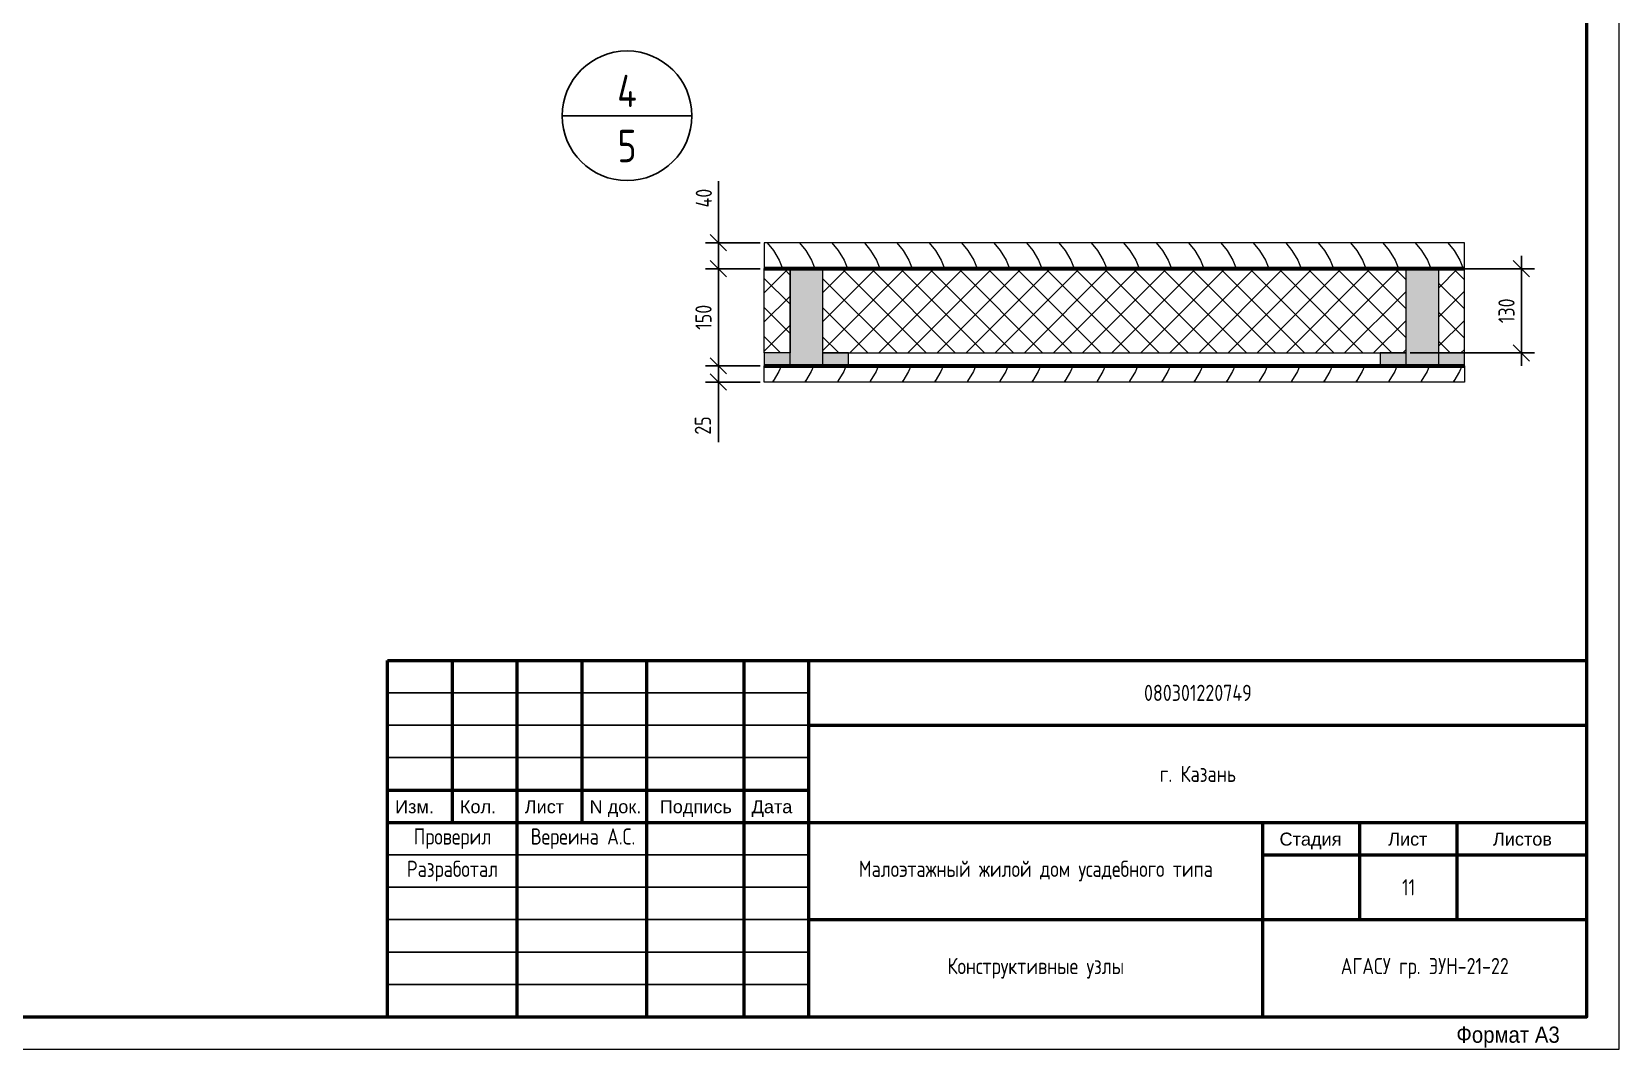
# Model space of a CAD drawing. Header units: millimetres. Extents: x 130034 to 172034, y -1330 to 28370.
# Drawn here: x 147544 to 172034, y -1330 to 14372 of the extents above; entities that cross this region are included whole.
import ezdxf

# ---------------------------------------------------------------- set-up
doc = ezdxf.new("R2010")
doc.units = ezdxf.units.MM
doc.linetypes.add('CONTINOUS', pattern=[0])
doc.layers.add('Размеры', color=7, linetype='Continuous', lineweight=20)
doc.layers.add('Узел', color=7, linetype='Continuous', lineweight=20)
doc.layers.add('Текст', color=7, linetype='Continuous')
doc.styles.add('Arial', font='arial.ttf')
doc.styles.add('Standard 0.9', font='arial.ttf', dxfattribs={"width": 0.9})
doc.styles.add('ГОСТ 2.304', font='CS_Gost2304.shx')
doc.dimstyles.new('СПДС', dxfattribs={"dimscale": 100, "dimtxt": 2.5, "dimasz": 2.5, "dimexe": 2, "dimexo": 0.625, "dimgap": 1, "dimtad": 1, "dimdec": 0, "dimtxsty": 'ГОСТ 2.304', "dimblk": 'OBLIQUE', "dimblk1": 'OBLIQUE', "dimblk2": 'OBLIQUE', "dimcen": 2.5, "dimdle": 2, "dimadec": 0, "dimazin": 2, "dimtfac": 0.75, "dimtdec": 4, "dimtmove": 1, "dimatfit": 3, "dimfxl": 1, "dimtfill": 1, "dimtolj": 1, "dimarcsym": 1})

# ---------------------------------------------------------------- blocks, each defined once
blk = doc.blocks.new('Штамп осн')
at = {"color": 7, "lineweight": 50}
for p, q in [((-18500, 0), (-18500, 5500)), ((-18500, 5500), (0, 5500)), ((-18500, 5500), (0, 5500)), ((-17500, 3000), (-17500, 5500)), ((-16500, 0), (-16500, 5500)), ((-15500, 3000), (-15500, 5500)), ((-14500, 0), (-14500, 5500)), ((-13000, 0), (-13000, 5500)), ((-12000, 0), (-12000, 5500)), ((-12000, 4500), (0, 4500)), ((-18500, 3500), (-12000, 3500)), ((-18500, 3000), (0, 3000)), ((-5000, 0), (-5000, 3000)), ((-3500, 1500), (-3500, 3000)), ((-2000, 1500), (-2000, 3000)), ((-5000, 2500), (0, 2500)), ((-12000, 1500), (0, 1500))]:
    blk.add_line(p, q, dxfattribs=at)
at = {"color": 7}
for p in [(0, 5500), (-18500, 0)]:
    blk.add_line(p, (0, 0), dxfattribs=at)
at = {"color": 8}
for p, q in [((-18500, 5000), (-12000, 5000)), ((-18500, 4500), (-12000, 4500)), ((-18500, 4000), (-12000, 4000)), ((-18500, 2500), (-12000, 2500)), ((-18500, 2000), (-12000, 2000)), ((-18500, 1500), (-12000, 1500)), ((-18500, 1000), (-12000, 1000)), ((-18500, 500), (-12000, 500))]:
    blk.add_line(p, q, dxfattribs=at)
at = {"color": 7, "style": 'Arial'}
for s, p in [('Изм.', (-18385, 3143)), ('Кол.', (-17385, 3143)), ('Лист', (-16385, 3143)), ('N док.', (-15385, 3143)), ('Подпись', (-14302, 3143)), ('Дата', (-12885, 3143)), ('Стадия', (-4741, 2643)), ('Листов', (-1449, 2643))]:
    blk.add_text(s, height=200, dxfattribs=at).set_placement(p)
at = {"color": 7, "lineweight": 50, "style": 'Arial'}
blk.add_text('Лист', height=200, dxfattribs=at).set_placement((-3066, 2643))
blk = doc.blocks.new('_Oblique')
at = {"color": 0, "linetype": 'ByBlock', "lineweight": -2}
blk.add_line((-0.5, -0.5), (0.5, 0.5), dxfattribs=at)
blk = doc.blocks.new('*D135')
at = {"layer": 'Defpoints', "color": 0, "linetype": 'Continuous', "ltscale": 100}
for p in [(158137, 9216), (158845, 9216), (158845, 8966)]:
    blk.add_point(p, dxfattribs=at)
at = {"layer": 'Размеры', "color": 0, "linetype": 'Continuous', "lineweight": -2, "ltscale": 100}
for p, q in [((158137, 8766), (158137, 9416)), ((158782, 9216), (157937, 9216)), ((158782, 8966), (157937, 8966)), ((158137, 8966), (158137, 8041))]:
    blk.add_line(p, q, dxfattribs=at)
at = {"layer": 'Размеры', "color": 0, "linetype": 'Continuous', "lineweight": -2, "ltscale": 100, "xscale": 250, "yscale": 250, "zscale": 250}
for p, rotation in [((158137, 9216), 90), ((158137, 8966), 270)]:
    blk.add_blockref('_Oblique', p, dxfattribs=dict(at, rotation=rotation))
at = {"layer": 'Размеры', "color": 0, "linetype": 'Continuous', "ltscale": 100, "insert": (157897, 8296), "char_height": 250, "attachment_point": 5, "rotation": 90, "style": 'ГОСТ 2.304', "bg_fill": 3, "box_fill_scale": 1.1, "bg_fill_color": 256, "bg_fill_true_color": 13158600, "bg_fill_transparency": 0}
blk.add_mtext('\\A1;25', dxfattribs=at)
blk = doc.blocks.new('*D136')
at = {"layer": 'Defpoints', "color": 0, "linetype": 'Continuous', "ltscale": 100}
for p in [(158137, 10716), (158845, 10716), (158845, 9216)]:
    blk.add_point(p, dxfattribs=at)
at = {"layer": 'Размеры', "color": 0, "linetype": 'Continuous', "lineweight": -2, "ltscale": 100}
for p, q in [((158137, 9016), (158137, 10916)), ((158782, 10716), (157937, 10716)), ((158782, 9216), (157937, 9216))]:
    blk.add_line(p, q, dxfattribs=at)
at = {"layer": 'Размеры', "color": 0, "linetype": 'Continuous', "lineweight": -2, "ltscale": 100, "xscale": 250, "yscale": 250, "zscale": 250}
for p, rotation in [((158137, 10716), 90), ((158137, 9216), 270)]:
    blk.add_blockref('_Oblique', p, dxfattribs=dict(at, rotation=rotation))
at = {"layer": 'Размеры', "color": 0, "linetype": 'Continuous', "ltscale": 100, "insert": (157907, 9966), "char_height": 250, "attachment_point": 5, "rotation": 90, "style": 'ГОСТ 2.304', "bg_fill": 3, "box_fill_scale": 1.1, "bg_fill_color": 256, "bg_fill_true_color": 13158600, "bg_fill_transparency": 0}
blk.add_mtext('\\A1;150', dxfattribs=at)
blk = doc.blocks.new('*D137')
at = {"layer": 'Defpoints', "color": 0, "linetype": 'Continuous', "ltscale": 100}
for p in [(158137, 11116), (158845, 11116), (158845, 10716)]:
    blk.add_point(p, dxfattribs=at)
at = {"layer": 'Размеры', "color": 0, "linetype": 'Continuous', "lineweight": -2, "ltscale": 100}
for p, q in [((158137, 11116), (158137, 12064)), ((158137, 10516), (158137, 11316)), ((158782, 11116), (157937, 11116)), ((158782, 10716), (157937, 10716))]:
    blk.add_line(p, q, dxfattribs=at)
at = {"layer": 'Размеры', "color": 0, "linetype": 'Continuous', "lineweight": -2, "ltscale": 100, "xscale": 250, "yscale": 250, "zscale": 250}
for p, rotation in [((158137, 11116), 90), ((158137, 10716), 270)]:
    blk.add_blockref('_Oblique', p, dxfattribs=dict(at, rotation=rotation))
at = {"layer": 'Размеры', "color": 0, "linetype": 'Continuous', "ltscale": 100, "insert": (157912, 11805), "char_height": 250, "attachment_point": 5, "rotation": 90, "style": 'ГОСТ 2.304', "bg_fill": 3, "box_fill_scale": 1.1, "bg_fill_color": 256, "bg_fill_true_color": 13158600, "bg_fill_transparency": 0}
blk.add_mtext('\\A1;40', dxfattribs=at)
blk = doc.blocks.new('*D138')
at = {"layer": 'Defpoints', "color": 0, "linetype": 'Continuous', "ltscale": 100}
for p in [(168745, 10716), (170524, 10716), (168745, 9416)]:
    blk.add_point(p, dxfattribs=at)
at = {"layer": 'Размеры', "color": 0, "linetype": 'Continuous', "lineweight": -2, "ltscale": 100}
for p, q in [((170524, 9216), (170524, 10916)), ((168807, 10716), (170724, 10716)), ((168807, 9416), (170724, 9416))]:
    blk.add_line(p, q, dxfattribs=at)
at = {"layer": 'Размеры', "color": 0, "linetype": 'Continuous', "lineweight": -2, "ltscale": 100, "xscale": 250, "yscale": 250, "zscale": 250}
for p, rotation in [((170524, 10716), 90), ((170524, 9416), 270)]:
    blk.add_blockref('_Oblique', p, dxfattribs=dict(at, rotation=rotation))
at = {"layer": 'Размеры', "color": 0, "linetype": 'Continuous', "ltscale": 100, "insert": (170294, 10066), "char_height": 250, "attachment_point": 5, "rotation": 90, "style": 'ГОСТ 2.304', "bg_fill": 3, "box_fill_scale": 1.1, "bg_fill_color": 256, "bg_fill_true_color": 13158600, "bg_fill_transparency": 0}
blk.add_mtext('\\A1;130', dxfattribs=at)

msp = doc.modelspace()

# ---------------------------------------------------------------- hatches: boundary and pattern name
at = {"layer": 'Узел', "linetype": 'Continuous', "ltscale": 100}
h = msp.add_hatch(dxfattribs=at)
h.set_pattern_fill('Дерево вдоль волокон', color=256, scale=50, pattern_type=2)
h.set_pattern_definition([(51.3402, (-163210.3, -16261.5), (-500.00006, 6e-06), [312.3475, -2889.215]), (59.0362, (-163015.17, -16017.6), (500.0001, -0.0003), [174.113, -2741.365]), (68.1986, (-162925.6, -15868.3), (500.0002, 0.0002), [404.66, -2287.92]), (78.6901, (-162775.3, -15492.6), (500.00015, 0.0002), [258.053, -2291.455]), (90, (-162724.7, -15239.54), (-500, 3e-14), [456.0755, -2043.925]), (281.3099, (-162775.3, -14530.4), (500.00015, -0.0002), [258.053, -2291.455]), (291.8014, (-162925.6, -14154.7), (500.0002, -0.0002), [404.66, -2287.92]), (300.9638, (-163015.17, -14005.4), (500.0001, 0.0003), [174.113, -2741.365]), (308.6598, (-163210.3, -13761.5), (-500.00006, -6e-06), [312.3475, -2889.215])])
edge = h.paths.add_edge_path()
edge.add_line((169644.9, 11116.4), (158844.9, 11116.4))
edge.add_line((169644.9, 11116.4), (169644.9, 10716.4))
edge.add_line((169244.9, 10716.4), (169644.9, 10716.4))
edge.add_line((168744.9, 10716.4), (169244.9, 10716.4))
edge.add_line((159744.9, 10716.4), (168744.9, 10716.4))
edge.add_line((159244.9, 10716.4), (159744.9, 10716.4))
edge.add_line((158844.9, 10716.4), (159244.9, 10716.4))
edge.add_line((158844.9, 10716.4), (158844.9, 11116.4))
h.paths.add_polyline_path([(168744.9, 9216.4), (169244.9, 9216.4), (169644.9, 9216.4), (169644.9, 8966.4), (158844.9, 8966.4), (158844.9, 9216.4), (159244.9, 9216.4), (159744.9, 9216.4), (160144.9, 9216.4), (168344.9, 9216.4)])
h = msp.add_hatch(dxfattribs=at)
h.set_pattern_fill('ANSI37', color=256, scale=100)
h.set_pattern_definition([(45, (-163210.3, -16261.5), (-224.5064, 224.5064), []), (135, (-163210.3, -16261.5), (-224.5064, -224.5064), [])])
edge = h.paths.add_edge_path()
edge.add_line((159744.9, 10716.4), (159744.9, 9416.4))
edge.add_line((168744.9, 10716.4), (159744.9, 10716.4))
edge.add_line((168744.9, 9416.4), (168744.9, 10716.4))
edge.add_line((168344.9, 9416.4), (168744.9, 9416.4))
edge.add_line((160144.9, 9416.4), (168344.9, 9416.4))
edge.add_line((159744.9, 9416.4), (160144.9, 9416.4))
h.paths.add_polyline_path([(158844.9, 10716.4), (159244.9, 10716.4), (159244.9, 9416.4), (158844.9, 9416.4)])
edge = h.paths.add_edge_path()
edge.add_line((169244.9, 10716.4), (169244.9, 9416.4))
edge.add_line((169644.9, 10716.4), (169244.9, 10716.4))
edge.add_line((169644.9, 9416.4), (169644.9, 10716.4))
edge.add_line((169244.9, 9416.4), (169644.9, 9416.4))
h = msp.add_hatch(dxfattribs=at)
h.set_pattern_fill('Дерево и деревянные изделия', color=256, scale=10, pattern_type=2)
h.set_pattern_definition([(0, (-162860.3, -16261.5), (1000, 1000), [300, -700]), (0, (-162860.3, -16211.5), (1000, 1000), [300, -700]), (0, (-162810.3, -16111.5), (1000, 1000), [200, -800]), (0, (-162760.3, -16011.5), (1000, 1000), [150, -850]), (0, (-162760.3, -15911.5), (1000, 1000), [100, -900]), (0, (-162710.3, -15661.5), (1000, 1000), [50, -950]), (0, (-162760.3, -15561.5), (1000, 1000), [150, -850]), (0, (-162760.3, -15461.5), (1000, 1000), [200, -800]), (90, (-163110.3, -15461.5), (-1000, 1000), [100, -900]), (90, (-163010.3, -15311.5), (-1000, 1000), [50, -950]), (90, (-162960.3, -15811.5), (-1000, 1000), [150, -850]), (90, (-162860.3, -15761.5), (-1000, 1000), [100, -900]), (90, (-162710.3, -15711.5), (-1000, 1000), [50, -950]), (90, (-162660.3, -15911.5), (-1000, 1000), [140, -860]), (90, (-162610.3, -16111.5), (-1000, 1000), [100, -900]), (90, (-162510.3, -15711.5), (-1000, 1000), [50, -950]), (90, (-162410.3, -15761.5), (-1000, 1000), [150, -850]), (90, (-162310.3, -15761.5), (-1000, 1000), [150, -850]), (45, (-162660.3, -15911.5), (0, 1000), [141.42, -1272.7936]), (45, (-163060.3, -15411.5), (0, 1000), [141.42, -1272.7936]), (45, (-162860.3, -15661.5), (0, 1000), [141.42, -1272.7936]), (45, (-162810.3, -15861.5), (0, 1000), [141.42, -1272.7936]), (45, (-162510.3, -16061.5), (0, 1000), [141.42, -1272.7936]), (45, (-162610.3, -16011.5), (0, 1000), [212.132, -1202.0816]), (45, (-162910.3, -15561.5), (0, 1000), [70.71, -1343.5036]), (45, (-162960.3, -15461.5), (0, 1000), [70.71, -1343.5036]), (45, (-162560.3, -15461.5), (0, 1000), [70.71, -1343.5036]), (45, (-162960.3, -15961.5), (0, 1000), [70.71, -1343.5036]), (45, (-162410.3, -15611.5), (0, 1000), [70.71, -1343.5036]), (45, (-162760.3, -15711.5), (0, 1000), [70.71, -1343.5036]), (45, (-162660.3, -15611.5), (0, 1000), [70.71, -1343.5036]), (135, (-162560.3, -15811.5), (-1000, 7e-14), [70.71, -1343.5036]), (135, (-162560.3, -16161.5), (-1000, 7e-14), [70.71, -1343.5036]), (135, (-162760.3, -15911.5), (-1000, 7e-14), [70.71, -1343.5036]), (135, (-162610.3, -15711.5), (-1000, 7e-14), [70.71, -1343.5036]), (135, (-162860.3, -15961.5), (-1000, 7e-14), [70.71, -1343.5036]), (135, (-162460.3, -15961.5), (-1000, 7e-14), [70.71, -1343.5036]), (135, (-163160.3, -16261.5), (-1000, 7e-14), [70.71, -1343.5036]), (135, (-163110.3, -16211.5), (-1000, 7e-14), [141.42, -1272.7936]), (135, (-163060.3, -16161.5), (-1000, 7e-14), [141.42, -1272.7936]), (135, (-162960.3, -16161.5), (-1000, 7e-14), [141.42, -1272.7936]), (135, (-162910.3, -16061.5), (-1000, 7e-14), [141.42, -1272.7936]), (135, (-162510.3, -15661.5), (-1000, 7e-14), [141.42, -1272.7936]), (135, (-162310.3, -16161.5), (-1000, 7e-14), [141.42, -1272.7936]), (135, (-162260.3, -15361.5), (-1000, 7e-14), [141.42, -1272.7936]), (135, (-162260.3, -15461.5), (-1000, 7e-14), [141.42, -1272.7936]), (135, (-162360.3, -15511.5), (-1000, 7e-14), [141.42, -1272.7936]), (135, (-163060.3, -15511.5), (-1000, 7e-14), [212.132, -1202.0816]), (135, (-162410.3, -15611.5), (-1000, 7e-14), [212.132, -1202.0816]), (26.56505, (-162960.3, -15311.5), (1000, 4e-07), [111.8, -2124.268]), (26.56505, (-162960.3, -15811.5), (1000, 4e-07), [111.8, -2124.268]), (26.56505, (-162860.3, -15511.5), (1000, 4e-07), [111.8, -2124.268]), (26.56505, (-162560.3, -16211.5), (1000, 4e-07), [111.8, -2124.268]), (26.56505, (-162610.3, -16111.5), (1000, 4e-07), [111.8, -2124.268]), (26.56505, (-162910.3, -15911.5), (1000, 4e-07), [111.8, -2124.268]), (26.56505, (-162910.3, -15411.5), (1000, 4e-07), [111.8, -2124.268]), (26.56505, (-162610.3, -15711.5), (1000, 4e-07), [223.6, -2012.468]), (63.43495, (-162610.3, -15561.5), (5e-08, 1000), [111.8, -2124.268]), (63.43495, (-162460.3, -15861.5), (5e-08, 1000), [111.8, -2124.268]), (63.43495, (-162960.3, -15661.5), (5e-08, 1000), [111.8, -2124.268]), (63.43495, (-163160.3, -15611.5), (5e-08, 1000), [111.8, -2124.268]), (63.43495, (-162560.3, -15811.5), (5e-08, 1000), [111.8, -2124.268]), (63.43495, (-162660.3, -15811.5), (5e-08, 1000), [111.8, -2124.268]), (63.43495, (-163060.3, -15661.5), (5e-08, 1000), [223.6, -2012.468]), (63.43495, (-162310.3, -16011.5), (5e-08, 1000), [223.6, -2012.468]), (63.43495, (-162410.3, -15961.5), (5e-08, 1000), [223.6, -2012.468]), (116.56505, (-163210.3, -16111.5), (-4e-07, 1000), [111.8, -2124.268]), (116.56505, (-163210.3, -15561.5), (-4e-07, 1000), [111.8, -2124.268]), (116.56505, (-163010.3, -16261.5), (-4e-07, 1000), [111.8, -2124.268]), (116.56505, (-163110.3, -15361.5), (-4e-07, 1000), [111.8, -2124.268]), (116.56505, (-163010.3, -15961.5), (-4e-07, 1000), [111.8, -2124.268]), (116.56505, (-162810.3, -15861.5), (-4e-07, 1000), [111.8, -2124.268]), (116.56505, (-162710.3, -15661.5), (-4e-07, 1000), [111.8, -2124.268]), (116.56505, (-163160.3, -16061.5), (-4e-07, 1000), [111.8, -2124.268]), (116.56505, (-162910.3, -15911.5), (-4e-07, 1000), [111.8, -2124.268]), (116.56505, (-162610.3, -16011.5), (-4e-07, 1000), [111.8, -2124.268]), (116.56505, (-162510.3, -15911.5), (-4e-07, 1000), [111.8, -2124.268]), (116.56505, (-162310.3, -15611.5), (-4e-07, 1000), [111.8, -2124.268]), (116.56505, (-163060.3, -15311.5), (-4e-07, 1000), [111.8, -2124.268]), (116.56505, (-163210.3, -15361.5), (-4e-07, 1000), [223.6, -2012.468]), (116.56505, (-163060.3, -16061.5), (-4e-07, 1000), [223.6, -2012.468]), (153.43495, (-163210.3, -16211.5), (-1000, 4e-07), [111.8, -2124.268]), (153.43495, (-162360.3, -16261.5), (-1000, 4e-07), [111.8, -2124.268]), (153.43495, (-162410.3, -15761.5), (-1000, 4e-07), [111.8, -2124.268]), (153.43495, (-162810.3, -16111.5), (-1000, 4e-07), [111.8, -2124.268]), (153.43495, (-162860.3, -16211.5), (-1000, 4e-07), [111.8, -2124.268]), (153.43495, (-162760.3, -16011.5), (-1000, 4e-07), [111.8, -2124.268]), (153.43495, (-162460.3, -15411.5), (-1000, 4e-07), [111.8, -2124.268]), (153.43495, (-162360.3, -15361.5), (-1000, 4e-07), [223.6, -2012.468])])
edge = h.paths.add_edge_path()
edge.add_line((159744.9, 9416.4), (159744.9, 9216.4))
edge.add_line((159244.9, 9216.4), (159744.9, 9216.4))
edge.add_line((159244.9, 9416.4), (159244.9, 9216.4))
edge.add_line((159244.9, 10716.4), (159244.9, 9416.4))
edge.add_line((159744.9, 10716.4), (159244.9, 10716.4))
edge.add_line((159744.9, 10716.4), (159744.9, 9416.4))
edge = h.paths.add_edge_path()
edge.add_line((168744.9, 9216.4), (169244.9, 9216.4))
edge.add_line((168744.9, 9216.4), (168744.9, 9416.4))
edge.add_line((168744.9, 9416.4), (168744.9, 10716.4))
edge.add_line((169244.9, 10716.4), (168744.9, 10716.4))
edge.add_line((169244.9, 10716.4), (169244.9, 9416.4))
edge.add_line((169244.9, 9416.4), (169244.9, 9216.4))
edge = h.paths.add_edge_path()
edge.add_line((159244.9, 9416.4), (158844.9, 9416.4))
edge.add_line((159244.9, 9416.4), (159244.9, 9216.4))
edge.add_line((158844.9, 9216.4), (159244.9, 9216.4))
edge.add_line((158844.9, 9216.4), (158844.9, 9416.4))
edge = h.paths.add_edge_path()
edge.add_line((159744.9, 9216.4), (160144.9, 9216.4))
edge.add_line((159744.9, 9416.4), (159744.9, 9216.4))
edge.add_line((160144.9, 9416.4), (159744.9, 9416.4))
edge.add_line((160144.9, 9216.4), (160144.9, 9416.4))
edge = h.paths.add_edge_path()
edge.add_line((168344.9, 9216.4), (168744.9, 9216.4))
edge.add_line((168344.9, 9416.4), (168344.9, 9216.4))
edge.add_line((168744.9, 9416.4), (168344.9, 9416.4))
edge.add_line((168744.9, 9216.4), (168744.9, 9416.4))
edge = h.paths.add_edge_path()
edge.add_line((169244.9, 9416.4), (169244.9, 9216.4))
edge.add_line((169244.9, 9416.4), (169644.9, 9416.4))
edge.add_line((169644.9, 9216.4), (169644.9, 9416.4))
edge.add_line((169244.9, 9216.4), (169644.9, 9216.4))

# ---------------------------------------------------------------- linework, layer by layer
at = {"ltscale": 100}
msp.add_line((155727.3, 13075.4), (157727.3, 13075.4), dxfattribs=at)
at = {"color": 7, "linetype": 'CONTINOUS', "lineweight": 20, "ltscale": 30}
msp.add_lwpolyline([(130033.9, -1329.9), (172033.9, -1329.9), (172033.9, 28370.1), (130033.9, 28370.1)], close=True, dxfattribs=at)
at = {"color": 7, "linetype": 'CONTINOUS', "lineweight": 50, "ltscale": 30}
msp.add_lwpolyline([(132033.9, -829.9), (171533.9, -829.9), (171533.9, 27870.1), (132033.9, 27870.1)], close=True, dxfattribs=at)
at = {"ltscale": 100}
msp.add_circle((156727.3, 13075.4), 1000, dxfattribs=at)
at = {"layer": 'Узел', "linetype": 'Continuous', "lineweight": 60, "ltscale": 100}
for p, q in [((158844.9, 10716.4), (169644.9, 10716.4)), ((158844.9, 9216.4), (169644.9, 9216.4))]:
    msp.add_line(p, q, dxfattribs=at)
at = {"layer": 'Узел', "linetype": 'Continuous', "ltscale": 100}
for points in [[(158844.9, 10716.4), (169644.9, 10716.4), (169644.9, 11116.4), (158844.9, 11116.4)], [(159244.9, 9416.4), (158844.9, 9416.4), (158844.9, 10716.4), (159244.9, 10716.4)], [(159244.9, 10716.4), (159744.9, 10716.4), (159744.9, 9216.4), (159244.9, 9216.4)], [(159744.9, 9416.4), (168744.9, 9416.4), (168744.9, 10716.4), (159744.9, 10716.4)], [(168744.9, 10716.4), (169244.9, 10716.4), (169244.9, 9216.4), (168744.9, 9216.4)], [(169244.9, 9416.4), (169644.9, 9416.4), (169644.9, 10716.4), (169244.9, 10716.4)], [(158844.9, 9216.4), (159244.9, 9216.4), (159244.9, 9416.4), (158844.9, 9416.4)], [(159744.9, 9216.4), (160144.9, 9216.4), (160144.9, 9416.4), (159744.9, 9416.4)], [(168344.9, 9216.4), (168744.9, 9216.4), (168744.9, 9416.4), (168344.9, 9416.4)], [(169244.9, 9216.4), (169644.9, 9216.4), (169644.9, 9416.4), (169244.9, 9416.4)], [(158844.9, 9216.4), (169644.9, 9216.4), (169644.9, 8966.4), (158844.9, 8966.4)]]:
    msp.add_lwpolyline(points, close=True, dxfattribs=at)

# ---------------------------------------------------------------- block references
at = {"color": 7, "linetype": 'CONTINOUS', "lineweight": 20, "ltscale": 30}
msp.add_blockref('Штамп осн', (171533.9, -829.9), dxfattribs=at)

# ---------------------------------------------------------------- texts
at = {"color": 7, "linetype": 'CONTINOUS', "lineweight": 20, "ltscale": 30, "style": 'Standard 0.9', "width": 0.9}
msp.add_text('Формат А3', height=250, dxfattribs=at).set_placement((169521, -1229.9))
at = {"ltscale": 100, "attachment_point": 5, "style": 'ГОСТ 2.304'}
for s, insert, char_height, width in [('4', (156727.3, 13457.6), 500, 657.685), ('5', (156727.3, 12609.1), 500, 657.685), ('080301220749', (165533.9, 4170.1), 250, 12000), ('г. Казань', (165533.9, 2920.1), 250, 12000), ('Малоэтажный жилой дом усадебного типа', (163033.9, 1420.1), 250, 7000), ('11', (168783.9, 1170.1), 250, 1500), ('Конструктивные узлы', (163033.9, -79.9), 250, 7000), ('АГАСУ гр. ЭУН-21-22', (169033.9, -79.9), 250, 5000)]:
    msp.add_mtext(s, dxfattribs=dict(at, insert=insert, char_height=char_height, width=width))
at = {"layer": 'Текст', "ltscale": 100, "char_height": 250, "attachment_point": 5, "style": 'ГОСТ 2.304'}
for s, insert, width in [('Проверил', (154033.9, 1920.1), 2000), ('Вереина А.С.', (156047.7, 1920.1), 1972.431), ('Разработал', (154033.9, 1420.1), 2000)]:
    msp.add_mtext(s, dxfattribs=dict(at, insert=insert, width=width))

# ---------------------------------------------------------------- next in the draw order: dimensions: what is measured, and where the dimension line sits
at = {"layer": 'Размеры', "linetype": 'Continuous', "ltscale": 100}
dim = msp.add_linear_dim(base=(170524.4, 10716.4), p1=(168744.9, 9416.4), p2=(168744.9, 10716.4), angle=90, text='130', dimstyle='СПДС', dxfattribs=at)
dim.commit()
dim.dimension.update_dxf_attribs({"geometry": '*D138', "text_midpoint": (170294.2, 10066.4)})
dim = msp.add_linear_dim(base=(158137.4, 9216.4), p1=(158844.9, 8966.4), p2=(158844.9, 9216.4), angle=90, text='25', dimstyle='СПДС', dxfattribs=at)
dim.commit()
dim.dimension.update_dxf_attribs({"geometry": '*D135', "text_midpoint": (158085.2, 8296), "dimtype": 160})

# ---------------------------------------------------------------- next in the draw order: dimensions: what is measured, and where the dimension line sits
dim = msp.add_linear_dim(base=(158137.4, 10716.4), p1=(158844.9, 9216.4), p2=(158844.9, 10716.4), angle=90, text='150', dimstyle='СПДС', dxfattribs=at)
dim.commit()
dim.dimension.update_dxf_attribs({"geometry": '*D136', "text_midpoint": (157907.2, 9966.4)})

# ---------------------------------------------------------------- next in the draw order: dimensions: what is measured, and where the dimension line sits
dim = msp.add_linear_dim(base=(158137.4, 11116.4), p1=(158844.9, 10716.4), p2=(158844.9, 11116.4), angle=90, text='40', dimstyle='СПДС', dxfattribs=at)
dim.commit()
dim.dimension.update_dxf_attribs({"geometry": '*D137', "text_midpoint": (158180.8, 11804.8), "dimtype": 160})

doc.saveas('drawing.dxf')
